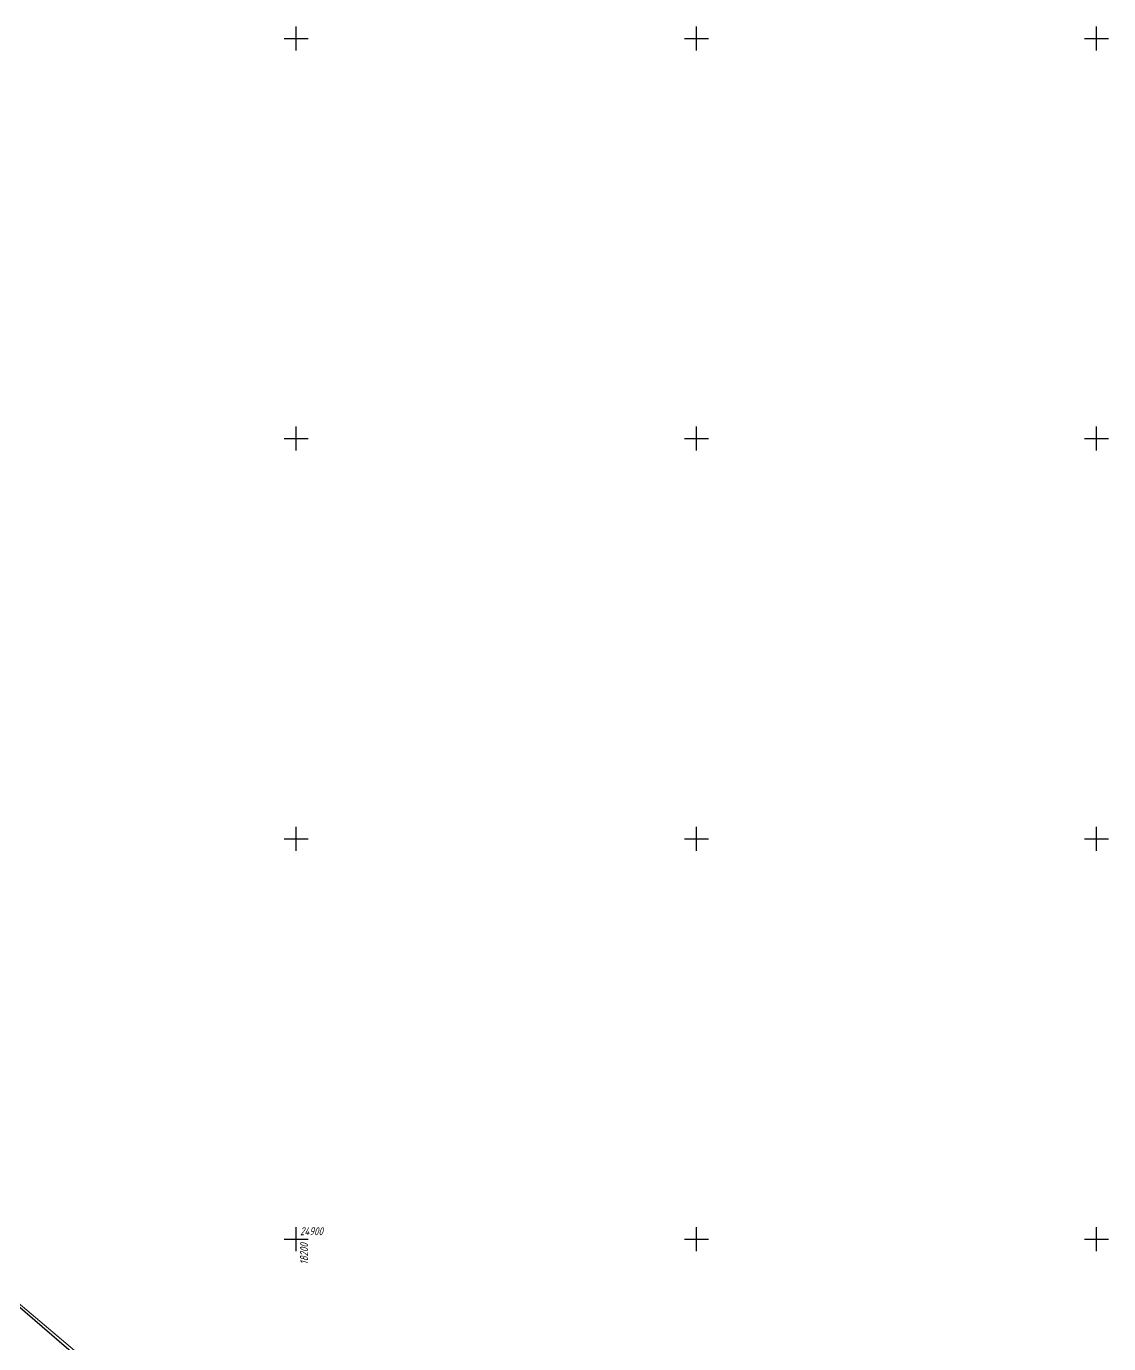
# Model space of a CAD drawing. Header units: metres. Extents: x -2 to 4153, y 0 to 2058.
# Drawn here: x 2758.3 to 2893.5, y 1893.2 to 2057.8 of the extents above; entities that cross this region are included whole.
import ezdxf
from ezdxf.enums import TextEntityAlignment as Align

# ---------------------------------------------------------------- set-up
doc = ezdxf.new("R2010")
doc.units = ezdxf.units.M
for name, color, linetype, transparency in [('02_Сетка', 7, 'Continuous', 0.65), ('03_Здания и строения', 7, 'Continuous', 0.65), ('33_Газопровод', 7, 'Continuous', 0.65)]:
    doc.layers.add(name, color=color, linetype=linetype, transparency=transparency)
doc.layers.add('Сетка', color=7, linetype='Continuous')
doc.styles.add('Line_GUGK', font='GOST_0.TTF')
doc.styles.get("Standard").update_dxf_attribs({"font": '', "oblique": 15})
doc.styles.get('Standard').set_extended_font_data('GOST_type_A')
doc.linetypes.add('g5_121_g', pattern='A,4,-0.4,["Г",Line_GUGK,S=1,R=0,X=0,Y=-0.5],-1.2,12', length=17.6)

# ---------------------------------------------------------------- blocks, each defined once
blk = doc.blocks.new('g5_012')
at = {"color": 92}
for points in [[(-1.5, 0), (1.5, 0)], [(0, -1.5), (0, 1.5)]]:
    blk.add_lwpolyline(points, dxfattribs=at)

msp = doc.modelspace()

# ---------------------------------------------------------------- linework, layer by layer
at = {"layer": '03_Здания и строения', "color": 7, "linetype": 'Continuous', "lineweight": 20, "flags": 128}
msp.add_lwpolyline([(2737.995, 1899.606), (2765.31, 1876.744), (2747.461, 1854.08), (2755.957, 1847.145), (2779.224, 1874.998), (2775.062, 1878.6), (2774.187, 1877.572), (2767.662, 1883.078), (2770.852, 1886.88), (2745.358, 1908.377), (2737.995, 1899.606)], dxfattribs=at)
at = {"layer": '33_Газопровод', "color": 132, "linetype": 'g5_121_g', "lineweight": 30, "flags": 128}
msp.add_lwpolyline([(2747.135, 1853.679), (2747.461, 1854.08), (2765.498, 1876.851), (2738.377, 1899.581), (2745.399, 1908.197), (2770.002, 1887.009), (2766.939, 1883.08), (2774.288, 1876.904), (2780.945, 1885.02)], dxfattribs=at)

# ---------------------------------------------------------------- block references
at = {"layer": '02_Сетка', "color": 92, "linetype": 'Continuous', "lineweight": 15, "ltscale": 0.5}
for p in [(2792.029, 2056.265), (2842.029, 2056.265), (2892.029, 2056.265), (2792.029, 2006.265), (2842.029, 2006.265), (2892.029, 2006.265), (2792.029, 1956.265), (2842.029, 1956.265), (2892.029, 1956.265), (2792.029, 1906.265), (2842.029, 1906.265), (2892.029, 1906.265)]:
    msp.add_blockref('g5_012', p, dxfattribs=at)

# ---------------------------------------------------------------- texts
at = {"layer": 'Сетка', "color": 3, "oblique": 15}
msp.add_text('24900', height=1, dxfattribs=at).set_placement((2792.529, 1906.765))
msp.add_text('18200', height=1, rotation=90, dxfattribs=at).set_placement((2792.529, 1905.765), align=Align.TOP_RIGHT)

doc.saveas('drawing.dxf')
